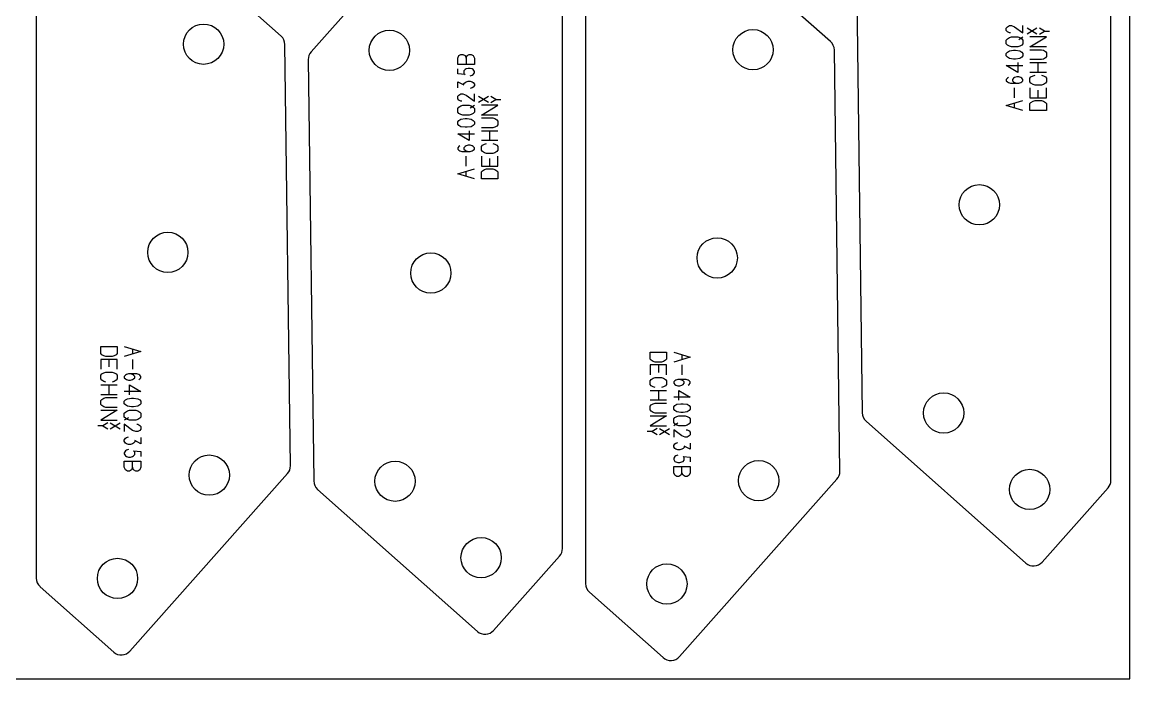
# Model space of a CAD drawing. Header units: millimetres. Extents: x 0 to 2500, y 0 to 1253.
# Drawn here: x 2019 to 2500, y 0 to 285.1 of the extents above; entities that cross this region are included whole.
import ezdxf

# ---------------------------------------------------------------- set-up
doc = ezdxf.new("R2010")
doc.units = ezdxf.units.MM
doc.layers.add('PARTS', color=4, linetype='CONTINUOUS')
doc.layers.add('PLATE', color=2, linetype='CONTINUOUS')

msp = doc.modelspace()

# ---------------------------------------------------------------- linework, layer by layer
at = {"layer": 'PARTS'}
for p, q in [((2212.92, 349.29), (2144.47, 272.24)), ((2491.8, 86.22), (2491.8, 347.23)), ((2131.44, 279.1), (2062.07, 340.72)), ((2370.01, 276.69), (2300.63, 338.32)), ((2253.62, 56.58), (2253.62, 317.58)), ((2025.12, 304.76), (2025.12, 43.76)), ((2263.69, 302.36), (2263.69, 41.35)), ((2381.4, 298.5), (2383.81, 115.56)), ((2446.36, 282.58), (2446.81, 283.12)), ((2446.36, 281.5), (2446.36, 282.58)), ((2446.81, 280.96), (2446.36, 281.5)), ((2446.81, 283.12), (2447.71, 283.66)), ((2447.71, 280.42), (2446.81, 280.96)), ((2447.71, 283.66), (2448.61, 283.66)), ((2448.16, 280.42), (2447.71, 280.42)), ((2448.61, 283.66), (2449.96, 283.12)), ((2449.96, 283.12), (2453.56, 280.42)), ((2453.56, 280.42), (2453.56, 283.66)), ((2459.68, 279.88), (2455.36, 282.47)), ((2459.68, 282.47), (2455.36, 279.88)), ((2462.92, 281.18), (2460.76, 282.47)), ((2460.76, 279.88), (2462.92, 281.18)), ((2462.92, 281.18), (2465.08, 281.18)), ((2135.53, 92.48), (2133.12, 275.43)), ((2446.36, 277.33), (2446.81, 277.87)), ((2446.36, 275.71), (2446.36, 277.33)), ((2446.81, 275.17), (2446.36, 275.71)), ((2446.81, 277.87), (2447.71, 278.41)), ((2447.71, 274.63), (2446.81, 275.17)), ((2447.71, 278.41), (2448.61, 278.68)), ((2448.61, 274.36), (2447.71, 274.63)), ((2448.61, 278.68), (2451.31, 278.68)), ((2451.31, 274.36), (2448.61, 274.36)), ((2451.31, 278.68), (2452.21, 278.41)), ((2452.21, 274.63), (2451.31, 274.36)), ((2451.76, 277.6), (2453.56, 278.68)), ((2452.21, 278.41), (2453.11, 277.87)), ((2453.11, 275.17), (2452.21, 274.63)), ((2453.11, 277.87), (2453.56, 277.33)), ((2453.56, 275.71), (2453.11, 275.17)), ((2453.56, 277.33), (2453.56, 275.71)), ((2456.62, 274.36), (2463.82, 278.68)), ((2463.82, 278.68), (2456.62, 278.68)), ((2463.82, 274.36), (2456.62, 274.36)), ((2208.17, 269.49), (2208.62, 270.57)), ((2208.17, 266.79), (2208.17, 269.49)), ((2208.62, 270.57), (2209.52, 271.11)), ((2209.52, 271.11), (2210.42, 271.11)), ((2210.42, 271.11), (2211.32, 270.57)), ((2211.32, 270.57), (2211.77, 269.49)), ((2211.77, 269.49), (2212.22, 270.57)), ((2211.77, 269.49), (2211.77, 266.79)), ((2212.22, 270.57), (2213.12, 271.11)), ((2213.12, 271.11), (2214.02, 271.11)), ((2214.02, 271.11), (2214.92, 270.57)), ((2214.92, 270.57), (2215.37, 269.49)), ((2215.37, 269.49), (2215.37, 266.79)), ((2374.1, 90.08), (2371.69, 273.02)), ((2446.36, 271.54), (2446.81, 272.08)), ((2446.36, 270.46), (2446.36, 271.54)), ((2446.81, 269.92), (2446.36, 270.46)), ((2446.81, 272.08), (2447.71, 272.62)), ((2447.71, 269.38), (2446.81, 269.92)), ((2447.71, 272.62), (2449.51, 272.89)), ((2449.51, 269.11), (2447.71, 269.38)), ((2449.51, 272.89), (2450.41, 272.89)), ((2450.41, 272.89), (2452.21, 272.62)), ((2452.21, 269.38), (2450.41, 269.11)), ((2452.21, 272.62), (2453.11, 272.08)), ((2453.11, 269.92), (2452.21, 269.38)), ((2453.11, 272.08), (2453.56, 271.54)), ((2453.56, 270.46), (2453.11, 269.92)), ((2453.56, 271.54), (2453.56, 270.46)), ((2456.62, 273.16), (2461.57, 273.16)), ((2461.57, 273.16), (2462.47, 272.89)), ((2462.47, 272.89), (2463.37, 272.35)), ((2463.37, 269.65), (2462.47, 269.11)), ((2463.37, 272.35), (2463.82, 271.81)), ((2463.82, 270.19), (2463.37, 269.65)), ((2463.82, 271.81), (2463.82, 270.19)), ((2143.21, 268.85), (2145.62, 85.91)), ((2215.37, 266.79), (2208.17, 266.79)), ((2208.17, 262.62), (2208.17, 264.78)), ((2211.77, 264.78), (2211.32, 264.51)), ((2212.67, 265.05), (2211.77, 264.78)), ((2213.57, 265.05), (2212.67, 265.05)), ((2214.47, 264.78), (2213.57, 265.05)), ((2214.92, 264.51), (2214.47, 264.78)), ((2451.31, 263.32), (2446.36, 266.29)), ((2446.36, 266.29), (2453.56, 266.29)), ((2450.41, 269.11), (2449.51, 269.11)), ((2451.31, 267.64), (2451.31, 263.32)), ((2461.57, 268.84), (2456.62, 268.84)), ((2456.62, 267.64), (2463.82, 267.64)), ((2460.22, 263.32), (2460.22, 267.64)), ((2462.47, 269.11), (2461.57, 268.84)), ((2211.32, 262.35), (2208.17, 262.62)), ((2211.32, 264.51), (2210.87, 263.97)), ((2210.87, 263.97), (2210.87, 262.89)), ((2210.87, 262.89), (2211.32, 262.35)), ((2213.57, 261.81), (2214.47, 262.08)), ((2214.47, 262.08), (2214.92, 262.35)), ((2215.37, 263.7), (2214.92, 264.51)), ((2214.92, 262.35), (2215.37, 263.16)), ((2215.37, 263.16), (2215.37, 263.7)), ((2446.81, 260.77), (2446.36, 260.23)), ((2446.36, 260.23), (2446.36, 259.69)), ((2447.26, 261.04), (2446.81, 260.77)), ((2449.51, 260.77), (2449.06, 260.23)), ((2449.06, 260.23), (2449.06, 259.69)), ((2449.96, 261.04), (2449.51, 260.77)), ((2450.86, 261.31), (2449.96, 261.04)), ((2451.76, 261.31), (2450.86, 261.31)), ((2452.66, 261.04), (2451.76, 261.31)), ((2453.11, 260.77), (2452.66, 261.04)), ((2453.56, 260.23), (2453.11, 260.77)), ((2453.56, 259.69), (2453.56, 260.23)), ((2463.82, 263.32), (2456.62, 263.32)), ((2456.62, 260.77), (2457.07, 261.31)), ((2456.62, 259.15), (2456.62, 260.77)), ((2457.07, 261.31), (2457.97, 261.85)), ((2457.97, 261.85), (2458.87, 262.12)), ((2461.57, 262.12), (2462.47, 261.85)), ((2462.47, 261.85), (2463.37, 261.31)), ((2463.37, 261.31), (2463.82, 260.77)), ((2463.82, 260.77), (2463.82, 259.15)), ((2208.17, 256.56), (2208.17, 259.26)), ((2208.17, 259.26), (2210.87, 257.91)), ((2210.87, 258.45), (2211.32, 258.99)), ((2210.87, 257.91), (2210.87, 258.45)), ((2211.32, 258.99), (2211.77, 259.26)), ((2211.77, 259.26), (2212.67, 259.53)), ((2212.67, 259.53), (2213.57, 259.53)), ((2213.57, 259.53), (2214.47, 259.26)), ((2214.47, 256.56), (2213.57, 256.29)), ((2214.47, 259.26), (2214.92, 258.99)), ((2214.92, 256.83), (2214.47, 256.56)), ((2214.92, 258.99), (2215.37, 258.18)), ((2215.37, 257.64), (2214.92, 256.83)), ((2215.37, 258.18), (2215.37, 257.64)), ((2446.36, 259.69), (2446.81, 259.15)), ((2446.81, 259.15), (2447.26, 258.88)), ((2447.26, 258.88), (2448.16, 258.61)), ((2448.16, 258.61), (2451.76, 258.61)), ((2449.06, 259.69), (2449.51, 259.15)), ((2449.51, 259.15), (2449.96, 258.88)), ((2449.96, 258.88), (2450.86, 258.61)), ((2449.96, 252.28), (2449.96, 256.6)), ((2451.76, 258.61), (2452.66, 258.88)), ((2452.66, 258.88), (2453.11, 259.15)), ((2453.11, 259.15), (2453.56, 259.69)), ((2457.07, 258.61), (2456.62, 259.15)), ((2456.62, 256.6), (2456.62, 252.28)), ((2457.97, 258.07), (2457.07, 258.61)), ((2458.87, 257.8), (2457.97, 258.07)), ((2461.57, 257.8), (2458.87, 257.8)), ((2460.22, 252.28), (2460.22, 255.52)), ((2462.47, 258.07), (2461.57, 257.8)), ((2463.37, 258.61), (2462.47, 258.07)), ((2463.82, 259.15), (2463.37, 258.61)), ((2463.82, 252.28), (2463.82, 256.6)), ((2208.17, 252.93), (2208.62, 253.47)), ((2208.17, 251.85), (2208.17, 252.93)), ((2208.62, 251.31), (2208.17, 251.85)), ((2208.62, 253.47), (2209.52, 254.01)), ((2209.52, 250.77), (2208.62, 251.31)), ((2209.52, 254.01), (2210.42, 254.01)), ((2209.97, 250.77), (2209.52, 250.77)), ((2210.42, 254.01), (2211.77, 253.47)), ((2211.77, 253.47), (2215.37, 250.77)), ((2215.37, 250.77), (2215.37, 254.01)), ((2221.49, 250.23), (2217.17, 252.83)), ((2221.49, 252.83), (2217.17, 250.23)), ((2224.73, 251.53), (2222.57, 252.83)), ((2222.57, 250.23), (2224.73, 251.53)), ((2224.73, 251.53), (2226.89, 251.53)), ((2446.36, 248.92), (2453.56, 251.08)), ((2456.62, 252.28), (2463.82, 252.28)), ((2456.62, 249.73), (2457.07, 250.27)), ((2457.07, 250.27), (2457.97, 250.81)), ((2457.97, 250.81), (2458.87, 251.08)), ((2458.87, 251.08), (2461.57, 251.08)), ((2461.57, 251.08), (2462.47, 250.81)), ((2462.47, 250.81), (2463.37, 250.27)), ((2463.37, 250.27), (2463.82, 249.73)), ((2208.17, 247.68), (2208.62, 248.22)), ((2208.17, 246.06), (2208.17, 247.68)), ((2208.62, 245.52), (2208.17, 246.06)), ((2208.62, 248.22), (2209.52, 248.76)), ((2209.52, 244.98), (2208.62, 245.52)), ((2209.52, 248.76), (2210.42, 249.03)), ((2210.42, 249.03), (2213.12, 249.03)), ((2213.12, 249.03), (2214.02, 248.76)), ((2213.57, 247.95), (2215.37, 249.03)), ((2214.02, 248.76), (2214.92, 248.22)), ((2214.92, 245.52), (2214.02, 244.98)), ((2214.92, 248.22), (2215.37, 247.68)), ((2215.37, 246.06), (2214.92, 245.52)), ((2215.37, 247.68), (2215.37, 246.06)), ((2218.43, 244.71), (2225.63, 249.03)), ((2225.63, 249.03), (2218.43, 249.03)), ((2453.56, 246.76), (2446.36, 248.92)), ((2449.96, 247.84), (2449.96, 250)), ((2456.62, 246.76), (2456.62, 249.73)), ((2463.82, 246.76), (2456.62, 246.76)), ((2463.82, 249.73), (2463.82, 246.76)), ((2208.17, 241.89), (2208.62, 242.43)), ((2208.17, 240.81), (2208.17, 241.89)), ((2208.62, 240.27), (2208.17, 240.81)), ((2208.62, 242.43), (2209.52, 242.97)), ((2210.42, 244.71), (2209.52, 244.98)), ((2209.52, 242.97), (2211.32, 243.24)), ((2213.12, 244.71), (2210.42, 244.71)), ((2211.32, 243.24), (2212.22, 243.24)), ((2212.22, 243.24), (2214.02, 242.97)), ((2214.02, 244.98), (2213.12, 244.71)), ((2214.02, 242.97), (2214.92, 242.43)), ((2214.92, 242.43), (2215.37, 241.89)), ((2215.37, 240.81), (2214.92, 240.27)), ((2215.37, 241.89), (2215.37, 240.81)), ((2225.63, 244.71), (2218.43, 244.71)), ((2218.43, 243.51), (2223.38, 243.51)), ((2223.38, 243.51), (2224.28, 243.24)), ((2224.28, 243.24), (2225.18, 242.7)), ((2225.18, 242.7), (2225.63, 242.16)), ((2225.63, 240.54), (2225.18, 240)), ((2225.63, 242.16), (2225.63, 240.54)), ((2213.12, 233.67), (2208.17, 236.64)), ((2208.17, 236.64), (2215.37, 236.64)), ((2209.52, 239.73), (2208.62, 240.27)), ((2211.32, 239.46), (2209.52, 239.73)), ((2212.22, 239.46), (2211.32, 239.46)), ((2214.02, 239.73), (2212.22, 239.46)), ((2213.12, 237.99), (2213.12, 233.67)), ((2214.92, 240.27), (2214.02, 239.73)), ((2223.38, 239.19), (2218.43, 239.19)), ((2218.43, 237.99), (2225.63, 237.99)), ((2222.03, 233.67), (2222.03, 237.99)), ((2224.28, 239.46), (2223.38, 239.19)), ((2225.18, 240), (2224.28, 239.46)), ((2208.62, 231.12), (2208.17, 230.58)), ((2209.07, 231.39), (2208.62, 231.12)), ((2211.32, 231.12), (2210.87, 230.58)), ((2211.77, 231.39), (2211.32, 231.12)), ((2212.67, 231.66), (2211.77, 231.39)), ((2213.57, 231.66), (2212.67, 231.66)), ((2214.47, 231.39), (2213.57, 231.66)), ((2214.92, 231.12), (2214.47, 231.39)), ((2215.37, 230.58), (2214.92, 231.12)), ((2225.63, 233.67), (2218.43, 233.67)), ((2218.43, 231.12), (2218.88, 231.66)), ((2218.43, 229.5), (2218.43, 231.12)), ((2218.88, 231.66), (2219.78, 232.2)), ((2219.78, 232.2), (2220.68, 232.47)), ((2223.38, 232.47), (2224.28, 232.2)), ((2224.28, 232.2), (2225.18, 231.66)), ((2225.18, 231.66), (2225.63, 231.12)), ((2225.63, 231.12), (2225.63, 229.5)), ((2208.17, 230.58), (2208.17, 230.04)), ((2208.17, 230.04), (2208.62, 229.5)), ((2208.62, 229.5), (2209.07, 229.23)), ((2209.07, 229.23), (2209.97, 228.96)), ((2209.97, 228.96), (2213.57, 228.96)), ((2210.87, 230.58), (2210.87, 230.04)), ((2210.87, 230.04), (2211.32, 229.5)), ((2211.32, 229.5), (2211.77, 229.23)), ((2211.77, 229.23), (2212.67, 228.96)), ((2211.77, 222.63), (2211.77, 226.95)), ((2213.57, 228.96), (2214.47, 229.23)), ((2214.47, 229.23), (2214.92, 229.5)), ((2214.92, 229.5), (2215.37, 230.04)), ((2215.37, 230.04), (2215.37, 230.58)), ((2218.88, 228.96), (2218.43, 229.5)), ((2218.43, 226.95), (2218.43, 222.63)), ((2219.78, 228.42), (2218.88, 228.96)), ((2220.68, 228.15), (2219.78, 228.42)), ((2223.38, 228.15), (2220.68, 228.15)), ((2224.28, 228.42), (2223.38, 228.15)), ((2225.18, 228.96), (2224.28, 228.42)), ((2225.63, 229.5), (2225.18, 228.96)), ((2225.63, 222.63), (2225.63, 226.95)), ((2208.17, 219.27), (2215.37, 221.43)), ((2218.43, 222.63), (2225.63, 222.63)), ((2219.78, 221.16), (2220.68, 221.43)), ((2220.68, 221.43), (2223.38, 221.43)), ((2222.03, 222.63), (2222.03, 225.87)), ((2223.38, 221.43), (2224.28, 221.16)), ((2215.37, 217.11), (2208.17, 219.27)), ((2211.77, 218.19), (2211.77, 220.35)), ((2218.43, 220.08), (2218.88, 220.62)), ((2218.43, 217.11), (2218.43, 220.08)), ((2225.63, 217.11), (2218.43, 217.11)), ((2218.88, 220.62), (2219.78, 221.16)), ((2224.28, 221.16), (2225.18, 220.62)), ((2225.18, 220.62), (2225.63, 220.08)), ((2225.63, 220.08), (2225.63, 217.11)), ((2053.11, 141.26), (2053.11, 144.23)), ((2053.11, 144.23), (2060.31, 144.23)), ((2053.56, 140.72), (2053.11, 141.26)), ((2054.46, 140.18), (2053.56, 140.72)), ((2055.36, 139.91), (2054.46, 140.18)), ((2058.06, 139.91), (2055.36, 139.91)), ((2058.96, 140.18), (2058.06, 139.91)), ((2059.86, 140.72), (2058.96, 140.18)), ((2060.31, 141.26), (2059.86, 140.72)), ((2060.31, 144.23), (2060.31, 141.26)), ((2063.37, 144.23), (2070.57, 142.07)), ((2070.57, 142.07), (2063.37, 139.91)), ((2066.97, 143.15), (2066.97, 140.99)), ((2291.67, 138.85), (2291.67, 141.82)), ((2291.67, 141.82), (2298.87, 141.82)), ((2298.87, 141.82), (2298.87, 138.85)), ((2301.93, 141.82), (2309.13, 139.66)), ((2309.13, 139.66), (2301.93, 137.5)), ((2305.53, 140.74), (2305.53, 138.58)), ((2060.31, 138.71), (2053.11, 138.71)), ((2053.11, 138.71), (2053.11, 134.39)), ((2056.71, 138.71), (2056.71, 135.47)), ((2060.31, 134.39), (2060.31, 138.71)), ((2066.97, 138.71), (2066.97, 134.39)), ((2292.12, 138.31), (2291.67, 138.85)), ((2298.87, 136.3), (2291.67, 136.3)), ((2291.67, 136.3), (2291.67, 131.98)), ((2293.02, 137.77), (2292.12, 138.31)), ((2293.92, 137.5), (2293.02, 137.77)), ((2296.62, 137.5), (2293.92, 137.5)), ((2295.27, 136.3), (2295.27, 133.06)), ((2297.52, 137.77), (2296.62, 137.5)), ((2298.42, 138.31), (2297.52, 137.77)), ((2298.87, 138.85), (2298.42, 138.31)), ((2298.87, 131.98), (2298.87, 136.3)), ((2305.53, 136.3), (2305.53, 131.98)), ((2053.11, 131.84), (2053.56, 132.38)), ((2053.11, 130.22), (2053.11, 131.84)), ((2053.56, 129.68), (2053.11, 130.22)), ((2053.56, 132.38), (2054.46, 132.92)), ((2054.46, 132.92), (2055.36, 133.19)), ((2055.36, 133.19), (2058.06, 133.19)), ((2058.06, 133.19), (2058.96, 132.92)), ((2058.96, 132.92), (2059.86, 132.38)), ((2059.86, 132.38), (2060.31, 131.84)), ((2060.31, 130.22), (2059.86, 129.68)), ((2060.31, 131.84), (2060.31, 130.22)), ((2063.82, 131.84), (2063.37, 131.3)), ((2063.37, 131.3), (2063.37, 130.76)), ((2063.37, 130.76), (2063.82, 130.22)), ((2064.27, 132.11), (2063.82, 131.84)), ((2063.82, 130.22), (2064.27, 129.95)), ((2065.17, 132.38), (2064.27, 132.11)), ((2064.27, 129.95), (2065.17, 129.68)), ((2068.77, 132.38), (2065.17, 132.38)), ((2066.97, 132.11), (2066.07, 132.38)), ((2066.07, 129.68), (2066.97, 129.95)), ((2067.42, 131.84), (2066.97, 132.11)), ((2066.97, 129.95), (2067.42, 130.22)), ((2067.87, 131.3), (2067.42, 131.84)), ((2067.42, 130.22), (2067.87, 130.76)), ((2067.87, 130.76), (2067.87, 131.3)), ((2069.67, 132.11), (2068.77, 132.38)), ((2070.12, 131.84), (2069.67, 132.11)), ((2069.67, 129.95), (2070.12, 130.22)), ((2070.57, 131.3), (2070.12, 131.84)), ((2070.12, 130.22), (2070.57, 130.76)), ((2070.57, 130.76), (2070.57, 131.3)), ((2291.67, 129.43), (2292.12, 129.97)), ((2292.12, 129.97), (2293.02, 130.51)), ((2293.02, 130.51), (2293.92, 130.78)), ((2293.92, 130.78), (2296.62, 130.78)), ((2296.62, 130.78), (2297.52, 130.51)), ((2297.52, 130.51), (2298.42, 129.97)), ((2298.42, 129.97), (2298.87, 129.43)), ((2303.73, 129.97), (2302.83, 129.7)), ((2307.33, 129.97), (2303.73, 129.97)), ((2305.53, 129.7), (2304.63, 129.97)), ((2308.23, 129.7), (2307.33, 129.97)), ((2053.11, 127.67), (2060.31, 127.67)), ((2054.46, 129.14), (2053.56, 129.68)), ((2055.36, 128.87), (2054.46, 129.14)), ((2056.71, 127.67), (2056.71, 123.35)), ((2058.96, 129.14), (2058.06, 128.87)), ((2059.86, 129.68), (2058.96, 129.14)), ((2065.17, 129.68), (2066.07, 129.68)), ((2065.62, 123.35), (2065.62, 127.67)), ((2065.62, 127.67), (2070.57, 124.7)), ((2291.67, 127.81), (2291.67, 129.43)), ((2292.12, 127.27), (2291.67, 127.81)), ((2291.67, 125.26), (2298.87, 125.26)), ((2293.02, 126.73), (2292.12, 127.27)), ((2293.92, 126.46), (2293.02, 126.73)), ((2295.27, 125.26), (2295.27, 120.94)), ((2297.52, 126.73), (2296.62, 126.46)), ((2298.42, 127.27), (2297.52, 126.73)), ((2298.87, 127.81), (2298.42, 127.27)), ((2298.87, 129.43), (2298.87, 127.81)), ((2302.38, 129.43), (2301.93, 128.89)), ((2301.93, 128.89), (2301.93, 128.35)), ((2301.93, 128.35), (2302.38, 127.81)), ((2302.83, 129.7), (2302.38, 129.43)), ((2302.38, 127.81), (2302.83, 127.54)), ((2302.83, 127.54), (2303.73, 127.27)), ((2303.73, 127.27), (2304.63, 127.27)), ((2304.18, 120.94), (2304.18, 125.26)), ((2304.18, 125.26), (2309.13, 122.29)), ((2304.63, 127.27), (2305.53, 127.54)), ((2305.98, 129.43), (2305.53, 129.7)), ((2305.53, 127.54), (2305.98, 127.81)), ((2306.43, 128.89), (2305.98, 129.43)), ((2305.98, 127.81), (2306.43, 128.35)), ((2306.43, 128.35), (2306.43, 128.89)), ((2308.68, 129.43), (2308.23, 129.7)), ((2308.23, 127.54), (2308.68, 127.81)), ((2309.13, 128.89), (2308.68, 129.43)), ((2308.68, 127.81), (2309.13, 128.35)), ((2309.13, 128.35), (2309.13, 128.89)), ((2060.31, 123.35), (2053.11, 123.35)), ((2053.11, 120.8), (2053.56, 121.34)), ((2053.11, 119.18), (2053.11, 120.8)), ((2053.56, 121.34), (2054.46, 121.88)), ((2054.46, 121.88), (2055.36, 122.15)), ((2055.36, 122.15), (2060.31, 122.15)), ((2070.57, 124.7), (2063.37, 124.7)), ((2063.37, 120.53), (2063.82, 121.07)), ((2063.37, 119.45), (2063.37, 120.53)), ((2063.82, 121.07), (2064.72, 121.61)), ((2064.72, 121.61), (2066.52, 121.88)), ((2066.52, 121.88), (2067.42, 121.88)), ((2067.42, 121.88), (2069.22, 121.61)), ((2069.22, 121.61), (2070.12, 121.07)), ((2070.12, 121.07), (2070.57, 120.53)), ((2070.57, 120.53), (2070.57, 119.45)), ((2298.87, 120.94), (2291.67, 120.94)), ((2309.13, 122.29), (2301.93, 122.29)), ((2053.56, 118.64), (2053.11, 119.18)), ((2053.11, 116.63), (2060.31, 116.63)), ((2060.31, 116.63), (2053.11, 112.31)), ((2054.46, 118.1), (2053.56, 118.64)), ((2055.36, 117.83), (2054.46, 118.1)), ((2060.31, 117.83), (2055.36, 117.83)), ((2063.82, 118.91), (2063.37, 119.45)), ((2063.37, 115.28), (2063.82, 115.82)), ((2064.72, 118.37), (2063.82, 118.91)), ((2063.82, 115.82), (2064.72, 116.36)), ((2066.52, 118.1), (2064.72, 118.37)), ((2064.72, 116.36), (2065.62, 116.63)), ((2065.62, 116.63), (2068.32, 116.63)), ((2067.42, 118.1), (2066.52, 118.1)), ((2069.22, 118.37), (2067.42, 118.1)), ((2068.32, 116.63), (2069.22, 116.36)), ((2070.12, 118.91), (2069.22, 118.37)), ((2069.22, 116.36), (2070.12, 115.82)), ((2070.57, 119.45), (2070.12, 118.91)), ((2070.12, 115.82), (2070.57, 115.28)), ((2291.67, 118.39), (2292.12, 118.93)), ((2291.67, 116.77), (2291.67, 118.39)), ((2292.12, 116.23), (2291.67, 116.77)), ((2292.12, 118.93), (2293.02, 119.47)), ((2293.02, 115.69), (2292.12, 116.23)), ((2293.02, 119.47), (2293.92, 119.74)), ((2293.92, 115.42), (2293.02, 115.69)), ((2293.92, 119.74), (2298.87, 119.74)), ((2301.93, 118.12), (2302.38, 118.66)), ((2301.93, 117.04), (2301.93, 118.12)), ((2302.38, 116.5), (2301.93, 117.04)), ((2302.38, 118.66), (2303.28, 119.2)), ((2303.28, 115.96), (2302.38, 116.5)), ((2303.28, 119.2), (2305.08, 119.47)), ((2305.08, 115.69), (2303.28, 115.96)), ((2305.08, 119.47), (2305.98, 119.47)), ((2305.98, 115.69), (2305.08, 115.69)), ((2305.98, 119.47), (2307.78, 119.2)), ((2307.78, 115.96), (2305.98, 115.69)), ((2307.78, 119.2), (2308.68, 118.66)), ((2308.68, 116.5), (2307.78, 115.96)), ((2308.68, 118.66), (2309.13, 118.12)), ((2309.13, 117.04), (2308.68, 116.5)), ((2309.13, 118.12), (2309.13, 117.04)), ((2053.11, 112.31), (2060.31, 112.31)), ((2056.17, 111.11), (2054.01, 109.81)), ((2057.25, 111.11), (2061.57, 108.51)), ((2057.25, 108.51), (2061.57, 111.11)), ((2063.37, 113.66), (2063.37, 115.28)), ((2063.82, 113.12), (2063.37, 113.66)), ((2065.17, 113.39), (2063.37, 112.31)), ((2064.72, 112.58), (2063.82, 113.12)), ((2065.62, 112.31), (2064.72, 112.58)), ((2068.32, 112.31), (2065.62, 112.31)), ((2069.22, 112.58), (2068.32, 112.31)), ((2070.12, 113.12), (2069.22, 112.58)), ((2070.57, 113.66), (2070.12, 113.12)), ((2070.57, 115.28), (2070.57, 113.66)), ((2291.67, 114.22), (2298.87, 114.22)), ((2298.87, 114.22), (2291.67, 109.9)), ((2298.87, 115.42), (2293.92, 115.42)), ((2301.93, 112.87), (2302.38, 113.41)), ((2301.93, 111.25), (2301.93, 112.87)), ((2302.38, 110.71), (2301.93, 111.25)), ((2303.73, 110.98), (2301.93, 109.9)), ((2302.38, 113.41), (2303.28, 113.95)), ((2303.28, 110.17), (2302.38, 110.71)), ((2303.28, 113.95), (2304.18, 114.22)), ((2304.18, 114.22), (2306.88, 114.22)), ((2306.88, 114.22), (2307.78, 113.95)), ((2307.78, 113.95), (2308.68, 113.41)), ((2308.68, 110.71), (2307.78, 110.17)), ((2308.68, 113.41), (2309.13, 112.87)), ((2309.13, 111.25), (2308.68, 110.71)), ((2309.13, 112.87), (2309.13, 111.25)), ((2385.48, 111.89), (2454.86, 50.26)), ((2054.01, 109.81), (2051.85, 109.81)), ((2054.01, 109.81), (2056.17, 108.51)), ((2066.97, 107.87), (2063.37, 110.57)), ((2063.37, 110.57), (2063.37, 107.33)), ((2068.32, 107.33), (2066.97, 107.87)), ((2069.22, 107.33), (2068.32, 107.33)), ((2068.77, 110.57), (2069.22, 110.57)), ((2069.22, 110.57), (2070.12, 110.03)), ((2070.12, 107.87), (2069.22, 107.33)), ((2070.12, 110.03), (2070.57, 109.49)), ((2070.57, 108.41), (2070.12, 107.87)), ((2070.57, 109.49), (2070.57, 108.41)), ((2292.57, 107.4), (2290.41, 107.4)), ((2291.67, 109.9), (2298.87, 109.9)), ((2294.73, 108.7), (2292.57, 107.4)), ((2292.57, 107.4), (2294.73, 106.11)), ((2295.81, 108.7), (2300.13, 106.11)), ((2295.81, 106.11), (2300.13, 108.7)), ((2305.53, 105.46), (2301.93, 108.16)), ((2301.93, 108.16), (2301.93, 104.92)), ((2304.18, 109.9), (2303.28, 110.17)), ((2306.88, 109.9), (2304.18, 109.9)), ((2307.78, 110.17), (2306.88, 109.9)), ((2307.33, 108.16), (2307.78, 108.16)), ((2307.78, 108.16), (2308.68, 107.62)), ((2308.68, 107.62), (2309.13, 107.08)), ((2309.13, 106), (2308.68, 105.46)), ((2309.13, 107.08), (2309.13, 106)), ((2063.37, 103.7), (2063.82, 104.51)), ((2063.37, 103.16), (2063.37, 103.7)), ((2063.82, 102.35), (2063.37, 103.16)), ((2063.82, 104.51), (2064.27, 104.78)), ((2064.27, 102.08), (2063.82, 102.35)), ((2064.27, 104.78), (2065.17, 105.05)), ((2065.17, 101.81), (2064.27, 102.08)), ((2066.07, 101.81), (2065.17, 101.81)), ((2066.97, 102.08), (2066.07, 101.81)), ((2067.42, 102.35), (2066.97, 102.08)), ((2067.87, 102.89), (2067.42, 102.35)), ((2070.57, 102.08), (2067.87, 103.43)), ((2067.87, 103.43), (2067.87, 102.89)), ((2070.57, 104.78), (2070.57, 102.08)), ((2301.93, 101.29), (2302.38, 102.1)), ((2301.93, 100.75), (2301.93, 101.29)), ((2302.38, 102.1), (2302.83, 102.37)), ((2302.83, 102.37), (2303.73, 102.64)), ((2306.88, 104.92), (2305.53, 105.46)), ((2309.13, 99.67), (2306.43, 101.02)), ((2306.43, 101.02), (2306.43, 100.48)), ((2307.78, 104.92), (2306.88, 104.92)), ((2308.68, 105.46), (2307.78, 104.92)), ((2309.13, 102.37), (2309.13, 99.67)), ((2063.82, 98.99), (2063.37, 98.18)), ((2063.37, 98.18), (2063.37, 97.64)), ((2063.37, 97.64), (2063.82, 96.83)), ((2064.27, 99.26), (2063.82, 98.99)), ((2063.82, 96.83), (2064.27, 96.56)), ((2065.17, 99.53), (2064.27, 99.26)), ((2064.27, 96.56), (2065.17, 96.29)), ((2065.17, 96.29), (2066.07, 96.29)), ((2066.07, 96.29), (2066.97, 96.56)), ((2066.97, 96.56), (2067.42, 96.83)), ((2067.87, 98.45), (2067.42, 98.99)), ((2067.42, 98.99), (2070.57, 98.72)), ((2067.42, 96.83), (2067.87, 97.37)), ((2067.87, 97.37), (2067.87, 98.45)), ((2070.57, 98.72), (2070.57, 96.56)), ((2302.38, 99.94), (2301.93, 100.75)), ((2302.38, 96.58), (2301.93, 95.77)), ((2302.83, 99.67), (2302.38, 99.94)), ((2302.83, 96.85), (2302.38, 96.58)), ((2303.73, 99.4), (2302.83, 99.67)), ((2303.73, 97.12), (2302.83, 96.85)), ((2304.63, 99.4), (2303.73, 99.4)), ((2305.53, 99.67), (2304.63, 99.4)), ((2305.98, 99.94), (2305.53, 99.67)), ((2306.43, 100.48), (2305.98, 99.94)), ((2306.43, 96.04), (2305.98, 96.58)), ((2305.98, 96.58), (2309.13, 96.31)), ((2309.13, 96.31), (2309.13, 94.15)), ((2063.37, 94.55), (2070.57, 94.55)), ((2063.37, 91.85), (2063.37, 94.55)), ((2063.82, 90.77), (2063.37, 91.85)), ((2066.97, 91.85), (2066.52, 90.77)), ((2066.97, 91.85), (2066.97, 94.55)), ((2067.42, 90.77), (2066.97, 91.85)), ((2070.57, 91.85), (2070.12, 90.77)), ((2070.57, 94.55), (2070.57, 91.85)), ((2301.93, 95.77), (2301.93, 95.23)), ((2301.93, 95.23), (2302.38, 94.42)), ((2301.93, 92.14), (2309.13, 92.14)), ((2301.93, 89.44), (2301.93, 92.14)), ((2302.38, 94.42), (2302.83, 94.15)), ((2302.83, 94.15), (2303.73, 93.88)), ((2303.73, 93.88), (2304.63, 93.88)), ((2304.63, 93.88), (2305.53, 94.15)), ((2305.53, 94.15), (2305.98, 94.42)), ((2305.53, 89.44), (2305.53, 92.14)), ((2305.98, 94.42), (2306.43, 94.96)), ((2306.43, 94.96), (2306.43, 96.04)), ((2309.13, 92.14), (2309.13, 89.44)), ((2064.72, 90.23), (2063.82, 90.77)), ((2065.62, 90.23), (2064.72, 90.23)), ((2066.52, 90.77), (2065.62, 90.23)), ((2065.83, 12.04), (2134.27, 89.1)), ((2068.32, 90.23), (2067.42, 90.77)), ((2069.22, 90.23), (2068.32, 90.23)), ((2070.12, 90.77), (2069.22, 90.23)), ((2302.38, 88.36), (2301.93, 89.44)), ((2303.28, 87.82), (2302.38, 88.36)), ((2304.18, 87.82), (2303.28, 87.82)), ((2305.08, 88.36), (2304.18, 87.82)), ((2304.39, 9.64), (2372.83, 86.69)), ((2305.53, 89.44), (2305.08, 88.36)), ((2305.98, 88.36), (2305.53, 89.44)), ((2306.88, 87.82), (2305.98, 88.36)), ((2307.78, 87.82), (2306.88, 87.82)), ((2308.68, 88.36), (2307.78, 87.82)), ((2309.13, 89.44), (2308.68, 88.36)), ((2147.3, 82.24), (2216.67, 20.62)), ((2461.92, 50.68), (2490.54, 82.9)), ((2223.73, 21.03), (2252.36, 53.26)), ((2026.8, 40.02), (2058.77, 11.63)), ((2265.37, 37.61), (2297.33, 9.22))]:
    msp.add_line(p, q, dxfattribs=at)
for centre in [(2097.8, 275.54), (2178.48, 272.88), (2336.36, 273.14), (2434.66, 205.83), (2082.27, 185.16), (2320.83, 182.75), (2196.47, 176.18), (2419.13, 115.44), (2100.26, 88.46), (2180.94, 85.79), (2338.83, 86.05), (2456.51, 82.24), (2218.32, 52.59), (2060.42, 43.6), (2298.98, 41.19)]:
    msp.add_circle(centre, 8.75, dxfattribs=at)
for centre, start, end in [((2128.12, 275.36), 0.7547, 48.3866), ((2366.69, 272.96), 0.7547, 48.3866), ((2148.21, 268.92), 138.3866, 180.7547), ((2388.81, 115.63), 180.7547, 228.3866), ((2130.53, 92.42), -41.6134, 0.7547), ((2369.1, 90.01), -41.6134, 0.7547), ((2150.62, 85.98), 180.7547, 228.3866), ((2486.8, 86.22), 318.3866, 360), ((2248.62, 56.58), 318.3866, 360), ((2458.18, 54), 228.3866, 318.3867), ((2030.12, 43.76), 180, 228.3866), ((2268.69, 41.35), 180, 228.3866), ((2220, 24.35), 228.3866, 318.3867), ((2062.09, 15.36), 228.3865, -41.6134), ((2300.65, 12.96), 228.3865, -41.6134)]:
    msp.add_arc(centre, 5, start, end, dxfattribs=at)
at = {"layer": 'PLATE'}
for p, q in [((2500, 0), (2500, 1250)), ((0, 0), (2500, 0))]:
    msp.add_line(p, q, dxfattribs=at)

doc.saveas('drawing.dxf')
